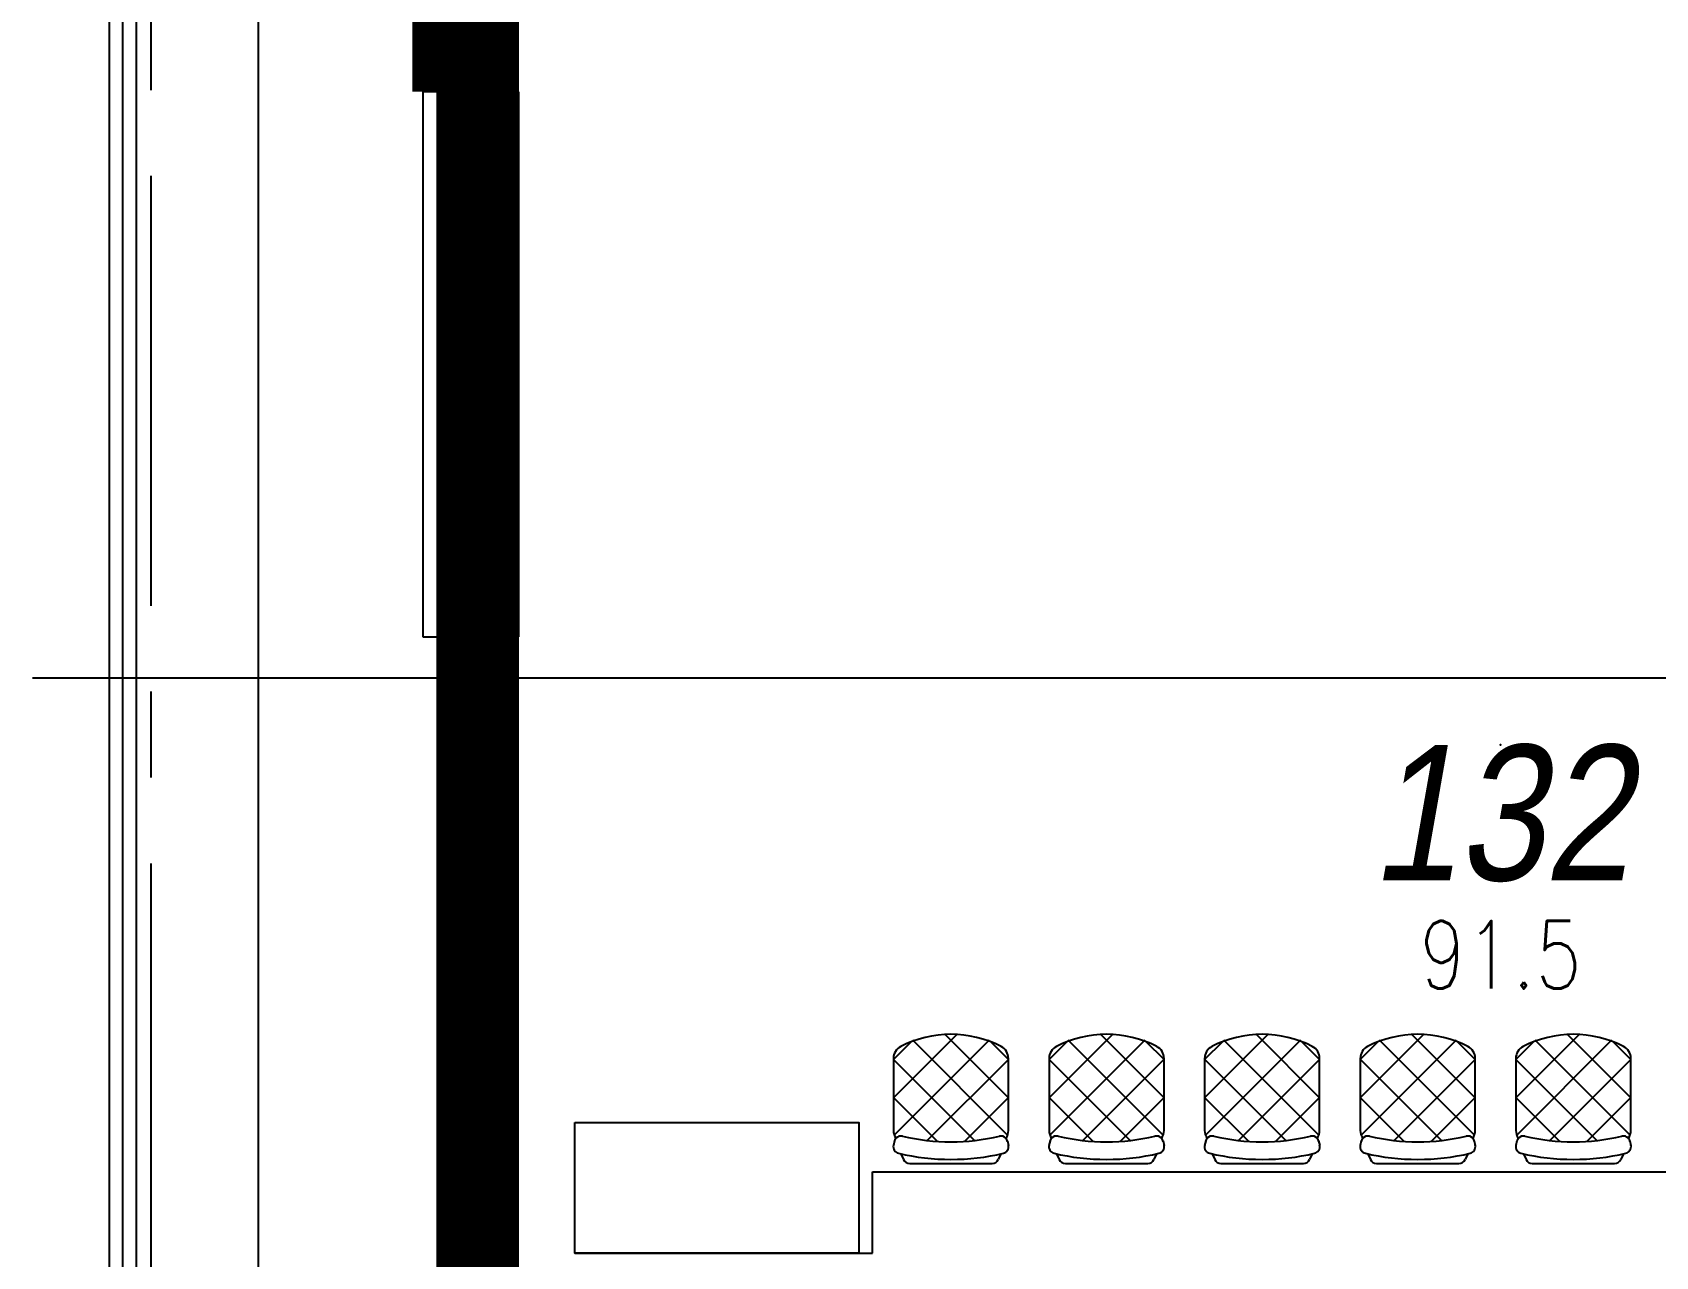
# Model space of a CAD drawing. Extents: x 1658 to 80590, y 400 to 58563.
# Drawn here: x 37751 to 43749, y 20993 to 25515 of the extents above; entities that cross this region are included whole.
import ezdxf
from ezdxf.enums import TextEntityAlignment as Align

# ---------------------------------------------------------------- set-up
doc = ezdxf.new("R2010")
doc.units = 0
doc.header["$LTSCALE"] = 50
doc.header["$PDSIZE"] = 0.8
for name, pattern in [('4PHAN', [158.75, 127, -6.35, 6.35, -6.35, 6.35, -6.35]), ('CENTER', [50.8, 31.75, -6.35, 6.35, -6.35]), ('INVISIBLE', [999999, 0, -999999])]:
    doc.linetypes.add(name, pattern=pattern)
doc.layers.get('0').update_dxf_attribs({"linetype": 'CONTINUOUS'})
for name, color, linetype in [('CL_01', 7, 'CONTINUOUS'), ('EW_01', 7, 'CONTINUOUS'), ('FT_01', 8, 'CONTINUOUS'), ('GRIDLINE_01', 15, '4PHAN'), ('HEADER_01', 7, 'INVISIBLE'), ('RF_01', 7, 'CONTINUOUS'), ('RI_01', 7, 'CONTINUOUS'), ('SC_01', 7, 'CONTINUOUS'), ('UF_01', 7, 'CONTINUOUS'), ('WW_01', 7, 'CONTINUOUS')]:
    doc.layers.add(name, color=color, linetype=linetype)
doc.styles.add('SIMPLEX', font='ARIALN.TTF', dxfattribs={"oblique": 10})
doc.styles.get("Standard").update_dxf_attribs({"font": 'simplex', "width": 0.7})

# ---------------------------------------------------------------- blocks, each defined once
blk = doc.blocks.new('RM_SPAM')
for p in [(0, 2.5), (0, 0)]:
    blk.add_point(p)
at = {"style": 'SIMPLEX', "oblique": 10}
blk.add_attdef('RM_NUM', text='', height=2.5, dxfattribs=at).set_placement((0, 0), align=Align.CENTER)
at = {"flags": 1}
for tag, p, width in [('SITENO', (-15, 0), 0.8), ('IN_OU_CODE', (-15.002, -1.996), 0.8), ('RM_CO_CODE', (-15.002, -3.996), 0.8), ('RM_TY_CODE', (-15.001, -5.998), 0.7), ('RM_FU_CODE', (-15, -8), 0.8), ('OCC/USE', (-14.999, -10.002), 0.8)]:
    blk.add_attdef(tag, p, '', height=1.25, dxfattribs=dict(at, width=width))
at = {"width": 0.8, "flags": 1}
for tag, p in [('BL_NUM', (15, 0)), ('LEVEL', (15.002, -2.004)), ('%S/L', (15, -4)), ('STUDCAP', (15, -6))]:
    blk.add_attdef(tag, text='', height=1.25, dxfattribs=at).set_placement(p, align=Align.RIGHT)
at = {"width": 0.8}
for tag, p in [('RM_AREA', (0, -2)), ('USE', (-0.237, -4.047)), ('USE2', (-0.237, -6.047))]:
    blk.add_attdef(tag, text='', height=1.25, dxfattribs=at).set_placement(p, align=Align.CENTER)
at = {"width": 0.8, "flags": 1}
blk.add_attdef('SERVS', text='', height=1.25, dxfattribs=at).set_placement((-0.001, -7.998), align=Align.CENTER)
blk = doc.blocks.new('SPL')
for p, q in [((1, 0.5), (0, 0.5)), ((1, -0.5), (1, 0.5)), ((0, -0.5), (1, -0.5))]:
    blk.add_line(p, q)
blk = doc.blocks.new('WNOF')
blk.add_line((-0.5, 0), (0.5, 0))
at = {"flags": 1}
blk.add_attdef('SILLHT', text='', height=0.1, dxfattribs=at).set_placement((0, 0), align=Align.MIDDLE)
blk = doc.blocks.new('WNFRAME')
for p, q in [((-0.5, -0.5), (-0.5, 0.5)), ((0.5, -0.5), (0.5, 0.5))]:
    blk.add_line(p, q)
at = {"flags": 1}
blk.add_attdef('SILLHT', text='', height=0.1, dxfattribs=at).set_placement((0, 0), align=Align.MIDDLE)
blk = doc.blocks.new('C-C')
at = {"const_width": 0.5}
blk.add_lwpolyline([(0, 0.25, 2.414214), (0.25, 0, 0.414214)], format="xyb", close=True, dxfattribs=at)
blk.add_circle((0, 0), 0.5)

msp = doc.modelspace()

# ---------------------------------------------------------------- linework, layer by layer
at = {"layer": 'EW_01', "elevation": 3644}
for points, const_width in [([(39352.1, 25295.5), (39352.2, 26032.1), (45479.9, 26032.1)], 393.7), ([(39396.6, 14202.1), (39396.6, 23282.6)], 304.8)]:
    msp.add_lwpolyline(points, dxfattribs=dict(at, const_width=const_width))
at = {"layer": 'FT_01'}
for p, q in [((41166.9, 21813.1, 3644), (40932.9, 21579.1, 3644)), ((40998.4, 21786, 3644), (40932.9, 21720.5, 3644)), ((41286.8, 21791.6, 3644), (40936.1, 21440.9, 3644)), ((41354.7, 21440.9, 3644), (41004, 21791.6, 3644)), ((41357.9, 21579.1, 3644), (41123.9, 21813.1, 3644)), ((41357.9, 21720.5, 3644), (41292.4, 21786, 3644)), ((41357.9, 21720.5, 3644), (41292.4, 21786, 3644)), ((41741.9, 21813.1, 3644), (41507.9, 21579.1, 3644)), ((41573.4, 21786, 3644), (41507.9, 21720.5, 3644)), ((41861.8, 21791.6, 3644), (41511.1, 21440.9, 3644)), ((41929.7, 21440.9, 3644), (41579, 21791.6, 3644)), ((41932.9, 21579.1, 3644), (41698.9, 21813.1, 3644)), ((41932.9, 21720.5, 3644), (41867.4, 21786, 3644)), ((41932.9, 21720.5, 3644), (41867.4, 21786, 3644)), ((42316.9, 21813.1, 3644), (42082.9, 21579.1, 3644)), ((42148.4, 21786, 3644), (42082.9, 21720.5, 3644)), ((42436.8, 21791.6, 3644), (42086.1, 21440.9, 3644)), ((42504.7, 21440.9, 3644), (42154, 21791.6, 3644)), ((42507.9, 21579.1, 3644), (42273.9, 21813.1, 3644)), ((42507.9, 21720.5, 3644), (42442.4, 21786, 3644)), ((42507.9, 21720.5, 3644), (42442.4, 21786, 3644)), ((42891.9, 21813.1, 3644), (42657.9, 21579.1, 3644)), ((42723.4, 21786, 3644), (42657.9, 21720.5, 3644)), ((43011.8, 21791.6, 3644), (42661.1, 21440.9, 3644)), ((43079.7, 21440.9, 3644), (42729, 21791.6, 3644)), ((43082.9, 21579.1, 3644), (42848.9, 21813.1, 3644)), ((43082.9, 21720.5, 3644), (43017.4, 21786, 3644)), ((43082.9, 21720.5, 3644), (43017.4, 21786, 3644)), ((43466.9, 21813.1, 3644), (43232.9, 21579.1, 3644)), ((43298.4, 21786, 3644), (43232.9, 21720.5, 3644)), ((43586.8, 21791.6, 3644), (43236.1, 21440.9, 3644)), ((43654.7, 21440.9, 3644), (43304, 21791.6, 3644)), ((43657.9, 21579.1, 3644), (43423.9, 21813.1, 3644)), ((43657.9, 21720.5, 3644), (43592.4, 21786, 3644)), ((43657.9, 21720.5, 3644), (43592.4, 21786, 3644)), ((41232.7, 21421.5, 3644), (40933.3, 21720.9, 3644)), ((41357.5, 21720.9, 3644), (41058.1, 21421.5, 3644)), ((41807.7, 21421.5, 3644), (41508.3, 21720.9, 3644)), ((41932.5, 21720.9, 3644), (41633.1, 21421.5, 3644)), ((42382.7, 21421.5, 3644), (42083.3, 21720.9, 3644)), ((42507.5, 21720.9, 3644), (42208.1, 21421.5, 3644)), ((42957.7, 21421.5, 3644), (42658.3, 21720.9, 3644)), ((43082.5, 21720.9, 3644), (42783.1, 21421.5, 3644)), ((43532.7, 21421.5, 3644), (43233.3, 21720.9, 3644)), ((43657.5, 21720.9, 3644), (43358.1, 21421.5, 3644)), ((41094.4, 21418.3, 3644), (40932.9, 21579.8, 3644)), ((41357.9, 21579.8, 3644), (41196.4, 21418.3, 3644)), ((41669.4, 21418.3, 3644), (41507.9, 21579.8, 3644)), ((41932.9, 21579.8, 3644), (41771.4, 21418.3, 3644)), ((42244.4, 21418.3, 3644), (42082.9, 21579.8, 3644)), ((42507.9, 21579.8, 3644), (42346.4, 21418.3, 3644)), ((42819.4, 21418.3, 3644), (42657.9, 21579.8, 3644)), ((43082.9, 21579.8, 3644), (42921.4, 21418.3, 3644)), ((43394.4, 21418.3, 3644), (43232.9, 21579.8, 3644)), ((43657.9, 21579.8, 3644), (43496.4, 21418.3, 3644)), ((40936.8, 21419.9, 3644), (40932.7, 21402.7, 3644)), ((41354, 21419.9, 3644), (41358.1, 21402.7, 3644)), ((41511.8, 21419.9, 3644), (41507.7, 21402.7, 3644)), ((41929, 21419.9, 3644), (41933.1, 21402.7, 3644)), ((42086.8, 21419.9, 3644), (42082.7, 21402.7, 3644)), ((42504, 21419.9, 3644), (42508.1, 21402.7, 3644)), ((42661.8, 21419.9, 3644), (42657.7, 21402.7, 3644)), ((43079, 21419.9, 3644), (43083.1, 21402.7, 3644)), ((43236.8, 21419.9, 3644), (43232.7, 21402.7, 3644)), ((43654, 21419.9, 3644), (43658.1, 21402.7, 3644)), ((40960.7, 21371.9, 3644), (40970.5, 21351.1, 3644)), ((41330.1, 21371.9, 3644), (41320.3, 21351.1, 3644)), ((41535.7, 21371.9, 3644), (41545.5, 21351.1, 3644)), ((41905.1, 21371.9, 3644), (41895.3, 21351.1, 3644)), ((42110.7, 21371.9, 3644), (42120.5, 21351.1, 3644)), ((42480.1, 21371.9, 3644), (42470.3, 21351.1, 3644)), ((42685.7, 21371.9, 3644), (42695.5, 21351.1, 3644)), ((43055.1, 21371.9, 3644), (43045.3, 21351.1, 3644)), ((43260.7, 21371.9, 3644), (43270.5, 21351.1, 3644)), ((43630.1, 21371.9, 3644), (43620.3, 21351.1, 3644)), ((40993.1, 21336.6, 3644), (41297.7, 21336.6, 3644)), ((41568.1, 21336.6, 3644), (41872.7, 21336.6, 3644)), ((42143.1, 21336.6, 3644), (42447.7, 21336.6, 3644)), ((42718.1, 21336.6, 3644), (43022.7, 21336.6, 3644)), ((43293.1, 21336.6, 3644), (43597.7, 21336.6, 3644))]:
    msp.add_line(p, q, dxfattribs=at)
at = {"layer": 'FT_01', "elevation": 3644}
for points in [[(41348.6, 21429.6, 0.155947), (41357.9, 21458.6), (41357.9, 21724.3, 0.280891), (41330.8, 21768.7, 0.242312), (40960, 21768.7, 0.280891), (40932.9, 21724.3), (40932.9, 21458.6, 0.155947), (40942.2, 21429.6)], [(41923.6, 21429.6, 0.155947), (41932.9, 21458.6), (41932.9, 21724.3, 0.280891), (41905.8, 21768.7, 0.242312), (41535, 21768.7, 0.280891), (41507.9, 21724.3), (41507.9, 21458.6, 0.155947), (41517.2, 21429.6)], [(42498.6, 21429.6, 0.155947), (42507.9, 21458.6), (42507.9, 21724.3, 0.280891), (42480.8, 21768.7, 0.242312), (42110, 21768.7, 0.280891), (42082.9, 21724.3), (42082.9, 21458.6, 0.155947), (42092.2, 21429.6)], [(43073.6, 21429.6, 0.155947), (43082.9, 21458.6), (43082.9, 21724.3, 0.280891), (43055.8, 21768.7, 0.242312), (42685, 21768.7, 0.280891), (42657.9, 21724.3), (42657.9, 21458.6, 0.155947), (42667.2, 21429.6)], [(43648.6, 21429.6, 0.155947), (43657.9, 21458.6), (43657.9, 21724.3, 0.280891), (43630.8, 21768.7, 0.242312), (43260, 21768.7, 0.280891), (43232.9, 21724.3), (43232.9, 21458.6, 0.155947), (43242.2, 21429.6)]]:
    msp.add_lwpolyline(points, format="xyb", dxfattribs=at)
at = {"layer": 'FT_01'}
for centre, radius, start, end in [((40960.8, 21413, 3644), 25, 138.13202, 169.28193), ((40960.8, 21413, 3644), 25, 76.82562, 138.13202), ((41145.4, 22201.6, 3644), 785, 256.82562, 283.17438), ((41330, 21413, 3644), 25, 41.86798, 103.17438), ((41330, 21413, 3644), 25, 10.71807, 41.86798), ((41535.8, 21413, 3644), 25, 138.13202, 169.28193), ((41535.8, 21413, 3644), 25, 76.82562, 138.13202), ((41720.4, 22201.6, 3644), 785, 256.82562, 283.17438), ((41905, 21413, 3644), 25, 41.86798, 103.17438), ((41905, 21413, 3644), 25, 10.71807, 41.86798), ((42110.8, 21413, 3644), 25, 138.13202, 169.28193), ((42110.8, 21413, 3644), 25, 76.82562, 138.13202), ((42295.4, 22201.6, 3644), 785, 256.82562, 283.17438), ((42480, 21413, 3644), 25, 41.86798, 103.17438), ((42480, 21413, 3644), 25, 10.71807, 41.86798), ((42685.8, 21413, 3644), 25, 138.13202, 169.28193), ((42685.8, 21413, 3644), 25, 76.82562, 138.13202), ((42870.4, 22201.6, 3644), 785, 256.82562, 283.17438), ((43055, 21413, 3644), 25, 41.86798, 103.17438), ((43055, 21413, 3644), 25, 10.71807, 41.86798), ((43260.8, 21413, 3644), 25, 138.13202, 169.28193), ((43260.8, 21413, 3644), 25, 76.82562, 138.13202), ((43445.4, 22201.6, 3644), 785, 256.82562, 283.17438), ((43630, 21413, 3644), 25, 41.86798, 103.17438), ((43630, 21413, 3644), 25, 10.71807, 41.86798), ((40957.4, 21398.3, 3644), 25, 166.61092, 256.82562), ((41145.4, 22201.6, 3644), 850, 256.82562, 283.17438), ((41333.4, 21398.3, 3644), 25, 283.17438, 13.38908), ((41532.4, 21398.3, 3644), 25, 166.61092, 256.82562), ((41720.4, 22201.6, 3644), 850, 256.82562, 283.17438), ((41908.4, 21398.3, 3644), 25, 283.17438, 13.38908), ((42107.4, 21398.3, 3644), 25, 166.61092, 256.82562), ((42295.4, 22201.6, 3644), 850, 256.82562, 283.17438), ((42483.4, 21398.3, 3644), 25, 283.17438, 13.38908), ((42682.4, 21398.3, 3644), 25, 166.61092, 256.82562), ((42870.4, 22201.6, 3644), 850, 256.82562, 283.17438), ((43058.4, 21398.3, 3644), 25, 283.17438, 13.38908), ((43257.4, 21398.3, 3644), 25, 166.61092, 256.82562), ((43445.4, 22201.6, 3644), 850, 256.82562, 283.17438), ((43633.4, 21398.3, 3644), 25, 283.17438, 13.38908), ((40993.1, 21361.6, 3644), 25, 205, 270), ((41297.7, 21361.6, 3644), 25, 270, 335), ((41568.1, 21361.6, 3644), 25, 205, 270), ((41872.7, 21361.6, 3644), 25, 270, 335), ((42143.1, 21361.6, 3644), 25, 205, 270), ((42447.7, 21361.6, 3644), 25, 270, 335), ((42718.1, 21361.6, 3644), 25, 205, 270), ((43022.7, 21361.6, 3644), 25, 270, 335), ((43293.1, 21361.6, 3644), 25, 205, 270), ((43597.7, 21361.6, 3644), 25, 270, 335)]:
    msp.add_arc(centre, radius, start, end, dxfattribs=at)
at = {"layer": 'GRIDLINE_01'}
msp.add_line((37751.4, 23130.2, 3644), (49248.2, 23130.1, 3644), dxfattribs=at)
at = {"layer": 'HEADER_01', "const_width": 304.8, "elevation": 6692}
msp.add_lwpolyline([(39396.6, 23282.6), (39396.6, 25295.5)], dxfattribs=at)
at = {"layer": 'RF_01', "color": 6, "linetype": 'CENTER'}
msp.add_line((38190.1, 13236.9, 8952.6), (38190.1, 26584.6, 8952.6), dxfattribs=at)
at = {"layer": 'SC_01'}
msp.add_line((38585.4, 25575.3, 3644), (38585.4, 20275.3, 3644), dxfattribs=at)
at = {"layer": 'UF_01'}
for p, q in [((38035.4, 25975.3, 3644), (38035.4, 19975.3, 3644)), ((38085.4, 19975.3, 3644), (38085.4, 25975.3, 3644)), ((38135.4, 20275.3, 3644), (38135.4, 25975.3, 3644)), ((40855.4, 21305.3, 3644), (46040.4, 21305.3, 3644)), ((40855.4, 21005.3, 3644), (40855.4, 21305.3, 3644)), ((39755.4, 21005.3, 3644), (40855.4, 21005.3, 3644))]:
    msp.add_line(p, q, dxfattribs=at)
at = {"layer": 'UF_01', "elevation": 3644}
msp.add_lwpolyline([(39755.4, 21487.8), (40805.4, 21487.8), (40805.4, 21005.3), (39755.4, 21005.3)], close=True, dxfattribs=at)

# ---------------------------------------------------------------- block references
at = {"layer": 'CL_01', "xscale": -88.89999999999785, "yscale": 88.89999999999785, "zscale": 4927.599999999879, "rotation": 359.9997279335025}
msp.add_blockref('C-C', (39396.6, 23130.2, 3644), dxfattribs=at)
at = {"layer": 'RI_01', "xscale": 199.9999999999927, "yscale": 199.9999999999927, "zscale": 199.9999999999927}
msp.add_blockref('RM_SPAM', (43176.5, 22382.5, 3644), dxfattribs=at).add_auto_attribs({'RM_NUM': '132', 'RM_AREA': '91.5'})
at = {"layer": 'WW_01'}
for name, p, xscale, yscale, zscale, rotation in [('SPL', (39244.2, 24289, 3644), 50.79999999999877, 2012.949999999952, 50.79999999999877, 179.999864), ('WNFRAME', (39396.6, 24289, 3644), 1962.149999999952, 304.7999999999926, 3022.599999999924, 89.99986400000002), ('SPL', (39345.8, 24225.5, 7352.4), 50.79999999999877, 2089.149999999949, 50.79999999999877, 179.999864), ('WNOF', (39396.6, 24289, 3644), 2012.949999999952, 2012.949999999952, 3047.999999999924, 269.999864), ('SPL', (39396.6, 24225.5, 7352.4), 50.79999999999877, 2089.149999999949, 50.79999999999877, 359.999864), ('WNOF', (39396.6, 24225.5, 7352.4), 2089.149999999949, 2089.149999999949, 1219.19999999997, 269.999864), ('SPL', (39498.2, 24289, 3644), 50.79999999999877, 2012.949999999952, 50.79999999999877, 359.999864), ('WNFRAME', (39396.6, 24225.5, 7352.4), 2038.349999999951, 101.5999999999975, 1193.799999999971, 269.999864), ('SPL', (39345.8, 22041.1, 7352.4), 50.79999999999877, 2089.149999999949, 50.79999999999877, 179.999864), ('WNFRAME', (39396.6, 22041.1, 7352.4), 2038.349999999951, 101.5999999999975, 1193.799999999971, 269.999864), ('SPL', (39396.6, 22041.1, 7352.4), 50.79999999999877, 2089.149999999949, 50.79999999999877, 359.999864), ('WNOF', (39396.6, 22041.1, 7352.4), 2089.149999999949, 2089.149999999949, 1219.19999999997, 269.999864)]:
    msp.add_blockref(name, p, dxfattribs=dict(at, xscale=xscale, yscale=yscale, zscale=zscale, rotation=rotation))

doc.saveas('drawing.dxf')
